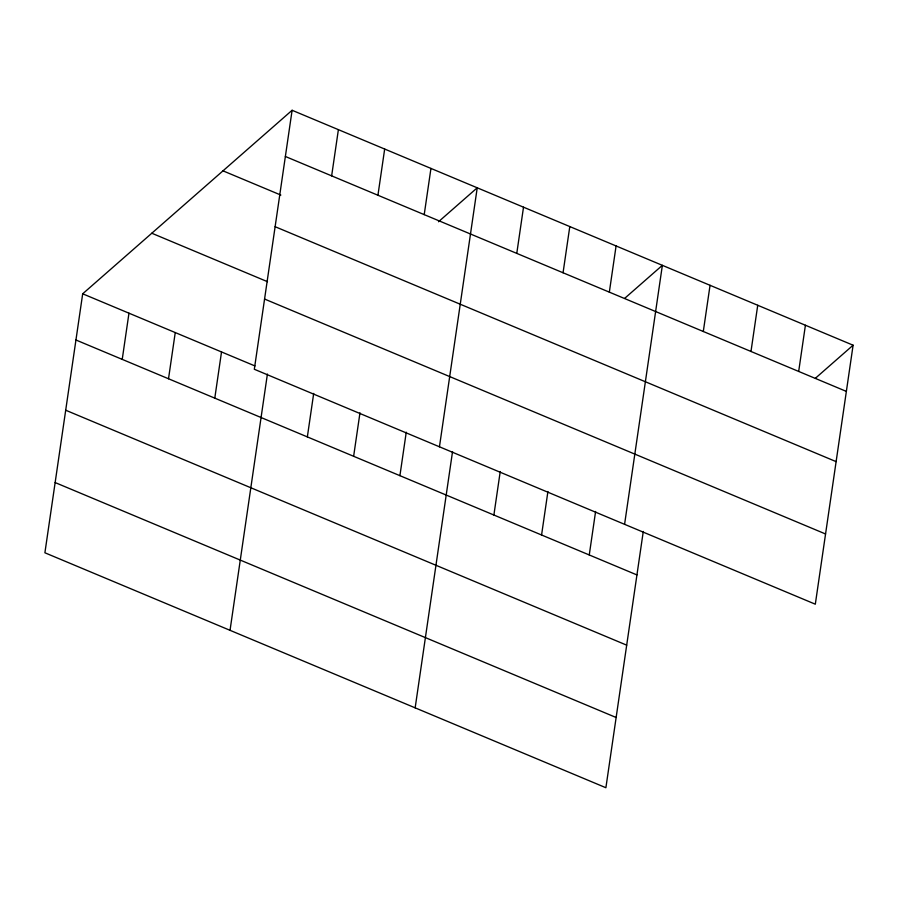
<?xml version="1.0" encoding="UTF-8"?>
<svg xmlns="http://www.w3.org/2000/svg" width="898" height="898" viewBox="0 0 898 898"><rect width="100%" height="100%" fill="white"/><g stroke="black" fill="none" stroke-linecap="round" stroke-linejoin="round"><path stroke-width="1.35" d="M292.108 110.274L254.325 369.269L815.317 604.197L853.1 345.214L292.108 110.274L82.683 293.803L44.9 552.786L605.892 787.726L643.282 531.448M122.229 359.38L128.964 313.178M168.51 378.765L175.245 332.563M214.79 398.14L221.525 351.949M230.034 630.317L267.413 374.051M331.643 175.862L338.389 129.66M307.352 436.911L313.694 393.425M377.935 195.236L384.67 149.046M353.632 456.296L359.975 412.811M424.215 214.622L430.95 168.42M399.913 475.671L406.255 432.196M439.448 446.8L477.231 187.805L438.493 221.761M415.157 707.849L452.547 451.571M516.777 253.393L523.512 207.191M493.889 515.025L500.231 471.54M563.057 272.768L569.792 226.565M541.573 534.995L547.915 491.509M609.338 292.153L616.084 245.951M589.256 554.964L595.599 511.478M624.581 524.32L662.365 265.337L624.66 298.372M703.302 331.508L710.049 285.306M750.986 351.477L757.732 305.275M798.681 371.446L805.416 325.244M815.406 378.249L853.1 345.214M285.362 156.477L846.365 391.405M222.996 170.844L280.849 195.068M275.125 226.7L836.117 461.628M151.796 233.233L267.492 281.691M264.562 299.045L825.565 533.984M82.683 293.803L254.953 365.946M75.937 339.994L636.94 574.933M65.7 410.218L626.692 645.157M55.148 482.563L616.14 717.502"/></g></svg>
